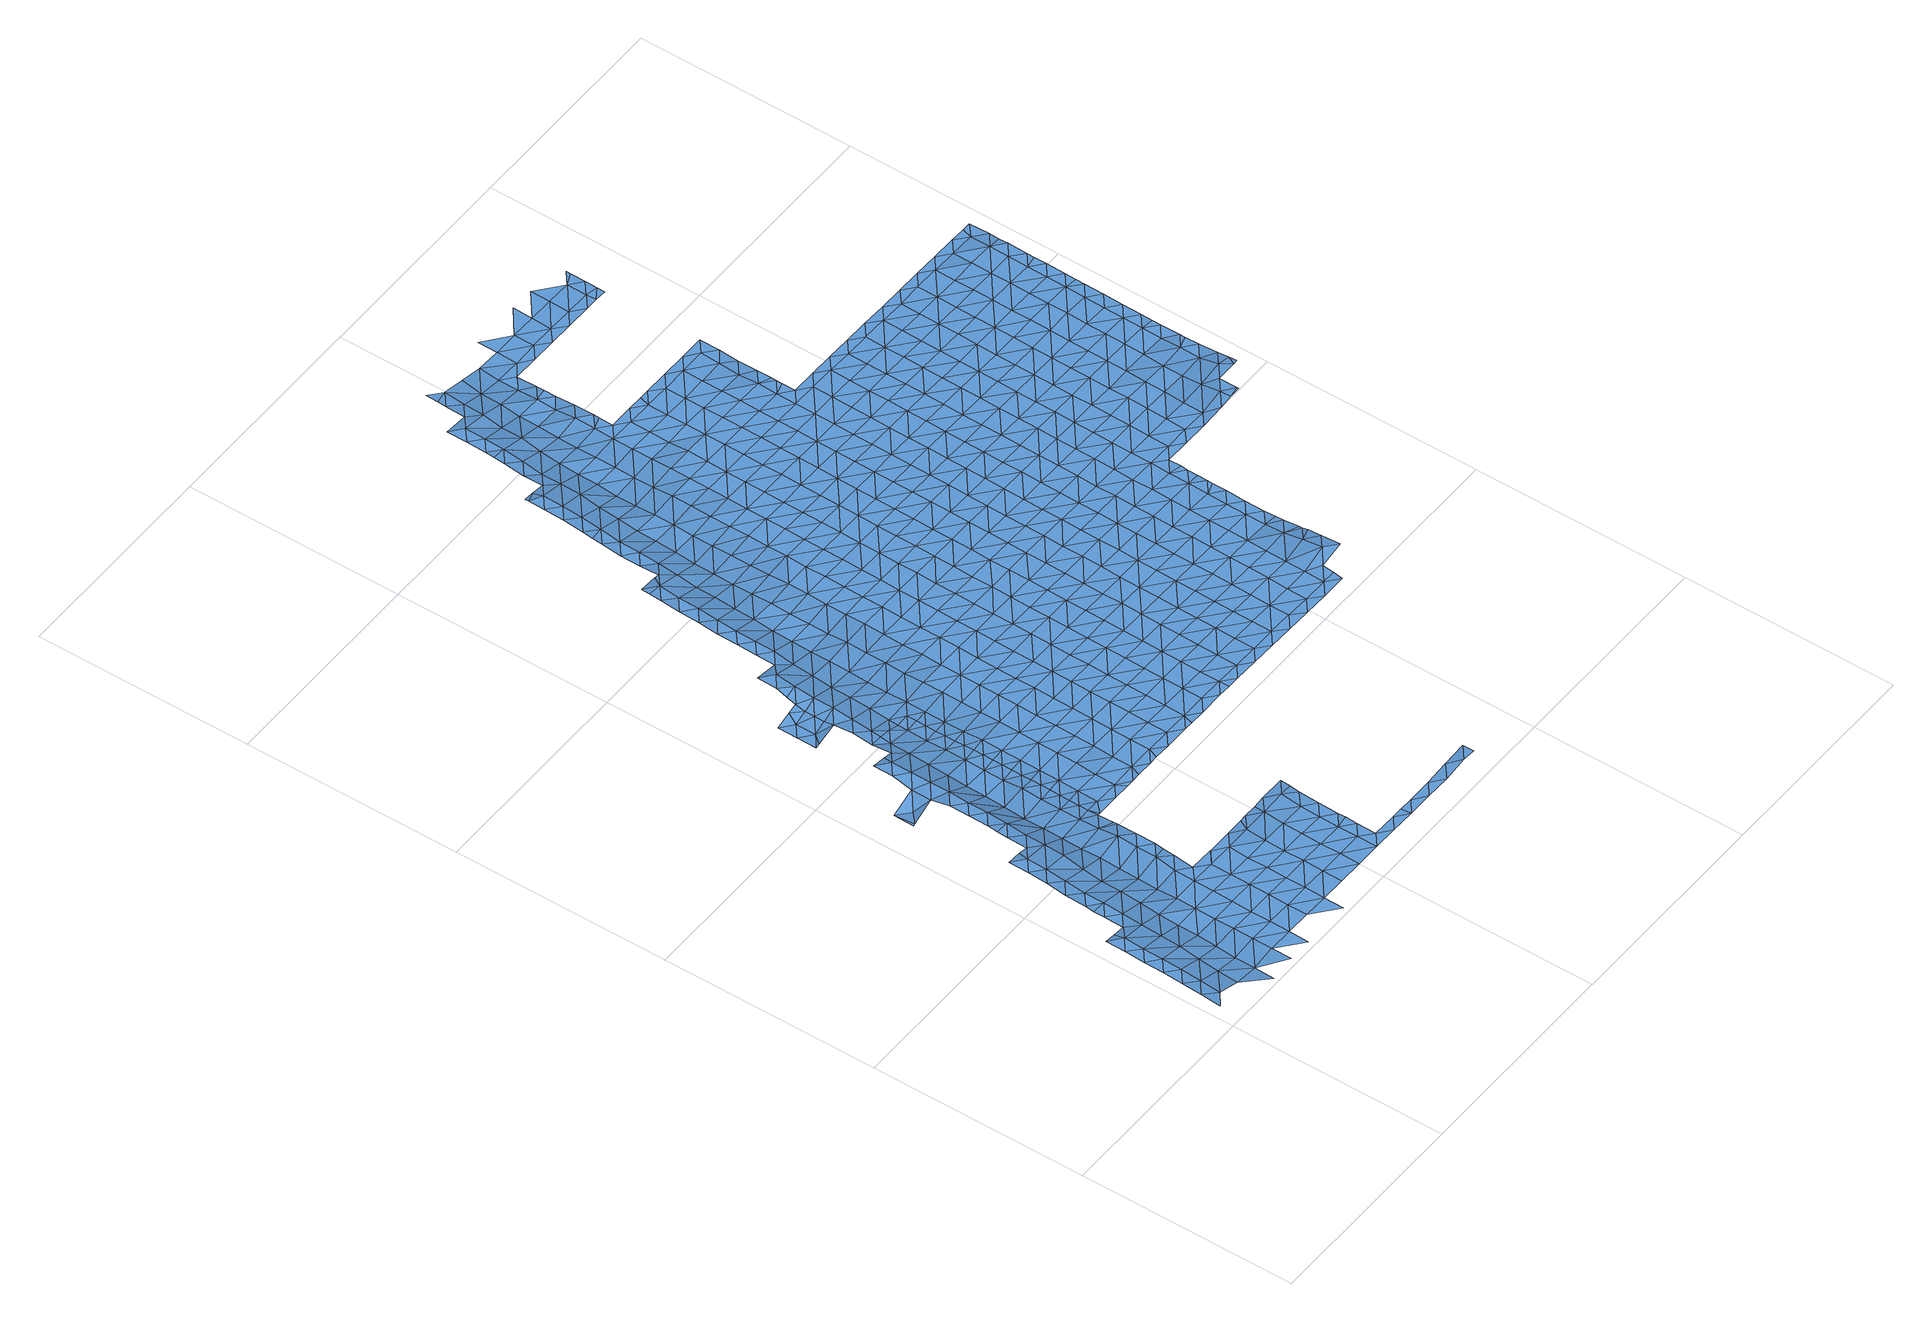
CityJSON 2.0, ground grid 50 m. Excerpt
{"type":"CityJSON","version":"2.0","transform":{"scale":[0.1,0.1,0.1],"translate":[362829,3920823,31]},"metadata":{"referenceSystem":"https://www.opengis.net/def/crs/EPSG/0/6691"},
"CityObjects":{
"waterbody1":{"type":"WaterBody","attributes":{"name":"9","class":"1140","function":"1","WaterBodyRiverFloodingRiskAttribute.description":"5","WaterBodyRiverFloodingRiskAttribute.rankOrg":"2","WaterBodyRiverFloodingRiskAttribute.adminType":"2","WaterBodyRiverFloodingRiskAttribute.scale":"L1"},"geometry":[{"type":"MultiSurface","lod":"1","boundaries":[[[0,1,2]],[[0,3,1]],[[4,1,3]],[[5,6,4]],[[5,4,3]],[[0,7,3]],[[8,6,9]],[[6,5,9]],[[8,10,11]],[[3,12,5]],[[10,8,9]],[[0,13,7]],[[5,12,9]],[[14,11,10]],[[15,11,14]],[[16,10,9]],[[3,7,12]],[[17,15,14]],[[9,12,16]],[[18,17,14]],[[16,19,10]],[[7,13,20]],[[14,10,19]],[[7,21,12]],[[13,22,20]],[[23,18,14]],[[7,20,21]],[[14,19,23]],[[16,12,24]],[[12,21,24]],[[25,18,23]],[[26,18,25]],[[27,28,16]],[[29,21,20]],[[27,16,24]],[[26,30,31]],[[32,23,19]],[[25,30,26]],[[19,16,28]],[[33,31,30]],[[28,32,19]],[[34,35,33]],[[36,25,23]],[[20,37,38]],[[21,39,24]],[[34,33,30]],[[29,20,38]],[[32,36,23]],[[40,30,25]],[[34,41,35]],[[42,35,41]],[[39,21,29]],[[27,24,43]],[[44,42,41]],[[45,29,38]],[[46,42,44]],[[47,32,28]],[[40,25,36]],[[34,30,40]],[[24,39,43]],[[28,27,47]],[[46,48,49]],[[48,46,44]],[[47,27,43]],[[50,36,32]],[[41,34,51]],[[51,34,40]],[[38,52,45]],[[41,53,44]],[[54,49,48]],[[39,29,55]],[[56,43,39]],[[57,40,36]],[[55,29,45]],[[58,48,44]],[[32,47,50]],[[41,51,53]],[[59,54,48]],[[56,39,55]],[[60,58,44]],[[43,61,47]],[[40,62,51]],[[36,50,57]],[[44,53,60]],[[61,43,56]],[[63,50,47]],[[45,64,55]],[[40,57,62]],[[59,48,58]],[[51,65,53]],[[66,64,45]],[[67,47,61]],[[68,57,50]],[[69,51,62]],[[59,70,71]],[[53,72,60]],[[70,59,58]],[[63,47,67]],[[73,61,56]],[[51,69,65]],[[56,55,74]],[[75,71,76]],[[68,50,63]],[[71,70,76]],[[77,75,76]],[[72,53,65]],[[55,64,74]],[[72,78,60]],[[61,73,67]],[[62,57,79]],[[58,60,78]],[[58,80,70]],[[81,77,76]],[[82,63,67]],[[83,77,81]],[[79,57,68]],[[56,74,73]],[[70,80,76]],[[69,62,84]],[[64,66,85]],[[86,83,81]],[[87,83,86]],[[84,62,79]],[[82,67,73]],[[68,63,88]],[[66,89,85]],[[65,90,72]],[[58,78,80]],[[82,91,63]],[[76,92,81]],[[65,69,90]],[[88,93,68]],[[74,64,94]],[[68,93,79]],[[95,87,86]],[[96,87,95]],[[90,69,84]],[[94,64,85]],[[88,63,91]],[[94,97,74]],[[72,98,78]],[[81,99,86]],[[93,100,79]],[[76,80,92]],[[73,74,97]],[[100,101,79]],[[102,96,103]],[[96,95,103]],[[84,79,101]],[[97,104,73]],[[78,105,80]],[[106,107,102]],[[86,108,95]],[[72,90,98]],[[81,92,99]],[[82,73,104]],[[84,109,90]],[[106,102,103]],[[109,84,101]],[[110,91,82]],[[80,111,92]],[[88,91,112]],[[106,113,107]],[[78,98,105]],[[105,111,80]],[[86,99,108]],[[107,113,114]],[[108,115,95]],[[116,117,85]],[[118,90,109]],[[94,85,117]],[[98,90,118]],[[82,104,119]],[[112,91,120]],[[111,121,92]],[[122,105,98]],[[103,95,123]],[[117,124,94]],[[103,125,106]],[[124,104,97]],[[110,82,119]],[[126,114,113]],[[127,98,118]],[[123,95,115]],[[122,98,127]],[[120,91,110]],[[97,94,124]],[[99,92,128]],[[122,129,105]],[[106,130,113]],[[131,119,104]],[[111,105,132]],[[92,121,128]],[[132,105,129]],[[110,133,120]],[[103,123,125]],[[126,113,134]],[[108,99,135]],[[136,110,119]],[[137,138,111]],[[111,138,121]],[[131,104,124]],[[135,99,128]],[[111,132,137]],[[106,125,130]],[[134,113,130]],[[115,108,139]],[[117,116,140]],[[141,142,121]],[[136,119,131]],[[139,108,135]],[[121,138,141]],[[136,143,110]],[[128,121,142]],[[123,144,125]],[[134,145,146]],[[123,115,144]],[[124,117,147]],[[110,143,133]],[[147,117,140]],[[148,149,128]],[[134,130,145]],[[147,150,124]],[[128,142,148]],[[135,128,149]],[[115,139,144]],[[125,151,130]],[[144,151,125]],[[131,124,150]],[[152,146,145]],[[153,154,135]],[[153,135,149]],[[143,155,133]],[[150,156,131]],[[157,145,130]],[[131,158,136]],[[139,135,154]],[[151,157,130]],[[159,152,145]],[[140,160,147]],[[161,162,139]],[[163,143,136]],[[139,162,144]],[[161,139,154]],[[158,131,156]],[[147,164,150]],[[165,166,144]],[[144,166,151]],[[155,143,167]],[[160,164,147]],[[163,167,143]],[[144,162,165]],[[159,145,168]],[[145,157,168]],[[150,169,156]],[[136,158,163]],[[170,171,151]],[[151,171,157]],[[164,169,150]],[[151,166,170]],[[172,159,168]],[[171,173,157]],[[173,174,157]],[[157,174,168]],[[167,163,175]],[[158,156,176]],[[177,163,158]],[[178,172,168]],[[174,179,168]],[[164,160,180]],[[181,180,160]],[[156,169,176]],[[182,169,164]],[[183,175,163]],[[178,168,179]],[[182,164,180]],[[177,158,176]],[[184,176,169]],[[185,169,182]],[[184,169,185]],[[183,163,186]],[[163,177,186]],[[187,180,181]],[[188,176,184]],[[177,176,188]],[[189,177,188]],[[186,177,189]],[[189,190,186]],[[183,186,191]],[[190,191,186]],[[187,181,192]],[[193,187,192]],[[193,192,194]],[[194,192,195]],[[194,195,196]],[[196,195,197]],[[196,197,198]],[[197,199,198]],[[199,200,198]],[[200,199,201]]]}]},
"waterbody2":{"type":"WaterBody","attributes":{"name":"9","class":"1140","function":"1","WaterBodyRiverFloodingRiskAttribute.description":"5","WaterBodyRiverFloodingRiskAttribute.rankOrg":"1","WaterBodyRiverFloodingRiskAttribute.adminType":"2","WaterBodyRiverFloodingRiskAttribute.scale":"L1"},"geometry":[{"type":"MultiSurface","lod":"1","boundaries":[[[202,203,102]],[[204,203,202]],[[204,202,205]],[[203,204,96]],[[203,96,102]]]}]},
"waterbody3":{"type":"WaterBody","attributes":{"name":"9","class":"1140","function":"1","WaterBodyRiverFloodingRiskAttribute.description":"5","WaterBodyRiverFloodingRiskAttribute.rankOrg":"3","WaterBodyRiverFloodingRiskAttribute.adminType":"2","WaterBodyRiverFloodingRiskAttribute.scale":"L1"},"geometry":[{"type":"MultiSurface","lod":"1","boundaries":[[[206,129,122]],[[129,206,207]],[[132,129,207]],[[137,208,138]],[[206,209,207]],[[137,132,208]],[[132,207,208]],[[141,138,210]],[[138,208,210]],[[142,141,210]],[[211,208,207]],[[212,146,213]],[[146,152,213]],[[214,215,212]],[[213,214,212]],[[148,142,216]],[[142,210,216]],[[149,148,216]],[[217,210,208]],[[207,209,211]],[[152,159,213]],[[211,217,208]],[[218,211,209]],[[219,149,216]],[[153,149,219]],[[220,221,222]],[[221,215,214]],[[220,215,221]],[[154,153,219]],[[210,223,216]],[[221,224,222]],[[161,225,162]],[[225,154,219]],[[161,154,225]],[[224,226,227]],[[228,213,159]],[[227,222,224]],[[229,223,210]],[[218,230,211]],[[229,210,217]],[[231,232,226]],[[216,233,219]],[[165,234,166]],[[165,162,234]],[[214,213,235]],[[162,225,234]],[[223,233,216]],[[230,236,211]],[[228,159,172]],[[211,236,217]],[[226,224,231]],[[237,232,231]],[[235,213,228]],[[235,238,214]],[[219,233,225]],[[170,239,171]],[[170,166,239]],[[221,214,238]],[[221,240,224]],[[241,229,217]],[[242,237,231]],[[166,234,239]],[[243,236,230]],[[244,237,242]],[[172,178,228]],[[225,245,234]],[[239,246,171]],[[236,241,217]],[[233,245,225]],[[173,246,174]],[[173,171,246]],[[224,247,231]],[[248,223,229]],[[242,249,244]],[[250,235,228]],[[247,242,231]],[[246,251,174]],[[221,238,240]],[[251,178,179]],[[250,228,178]],[[179,174,251]],[[252,233,223]],[[239,234,253]],[[236,243,254]],[[248,229,241]],[[255,238,235]],[[247,224,240]],[[253,234,245]],[[248,252,223]],[[250,178,251]],[[254,256,236]],[[246,239,257]],[[257,239,253]],[[242,258,249]],[[236,259,241]],[[255,235,250]],[[252,260,233]],[[258,242,247]],[[245,233,260]],[[261,256,254]],[[262,248,241]],[[240,238,263]],[[251,264,250]],[[263,238,255]],[[245,265,253]],[[246,257,266]],[[251,246,264]],[[259,262,241]],[[267,265,245]],[[268,249,269]],[[236,256,259]],[[249,258,269]],[[246,266,264]],[[248,270,252]],[[271,240,263]],[[245,260,267]],[[253,272,257]],[[250,273,255]],[[247,240,274]],[[262,270,248]],[[270,260,252]],[[256,261,275]],[[276,268,277]],[[268,269,277]],[[274,240,271]],[[278,279,276]],[[250,264,280]],[[255,281,263]],[[258,247,282]],[[258,283,269]],[[278,276,277]],[[272,253,265]],[[256,284,259]],[[281,271,263]],[[260,285,267]],[[250,280,273]],[[270,285,260]],[[247,274,282]],[[286,287,279]],[[266,257,288]],[[278,286,279]],[[269,289,277]],[[256,275,284]],[[288,257,272]],[[289,278,277]],[[255,273,281]],[[290,274,271]],[[258,282,283]],[[291,292,287]],[[264,266,293]],[[281,294,271]],[[262,259,295]],[[296,272,265]],[[291,287,286]],[[293,266,288]],[[295,259,284]],[[280,264,293]],[[297,267,285]],[[294,290,271]],[[290,282,274]],[[275,298,284]],[[280,299,273]],[[262,300,270]],[[265,267,296]],[[269,283,289]],[[278,301,286]],[[289,301,278]],[[302,300,262]],[[296,267,297]],[[303,288,272]],[[304,292,291]],[[302,262,295]],[[305,292,304]],[[273,306,281]],[[270,307,285]],[[280,293,299]],[[286,308,291]],[[301,308,286]],[[300,307,270]],[[298,309,284]],[[310,293,288]],[[284,309,295]],[[311,305,312]],[[283,282,313]],[[305,304,312]],[[314,311,312]],[[281,315,294]],[[285,316,297]],[[313,282,290]],[[272,296,303]],[[283,317,289]],[[273,299,306]],[[318,302,295]],[[319,296,297]],[[320,314,312]],[[310,288,303]],[[309,318,295]],[[321,299,293]],[[304,291,322]],[[323,312,304]],[[289,324,301]],[[298,325,309]],[[281,306,315]],[[315,326,294]],[[294,327,290]],[[283,313,317]],[[328,300,302]],[[291,308,322]],[[316,285,307]],[[296,319,303]],[[329,320,312]],[[330,293,310]],[[331,306,299]],[[332,309,325]],[[323,304,322]],[[290,333,313]],[[289,317,324]],[[324,334,301]],[[301,335,308]],[[336,307,300]],[[323,337,312]],[[321,293,330]],[[328,302,318]],[[297,316,319]],[[327,333,290]],[[303,338,310]],[[294,326,327]],[[312,337,329]],[[313,339,317]],[[331,299,321]],[[336,300,328]],[[315,306,331]],[[338,303,319]],[[333,339,313]],[[340,309,332]],[[339,324,317]],[[310,341,330]],[[309,342,318]],[[336,343,307]],[[338,341,310]],[[301,334,335]],[[329,344,345]],[[322,308,346]],[[316,307,343]],[[347,328,318]],[[326,315,348]],[[349,334,324]],[[350,321,330]],[[329,337,344]],[[323,322,346]],[[351,337,323]],[[308,335,346]],[[315,331,348]],[[352,353,345]],[[342,347,318]],[[347,336,328]],[[319,316,354]],[[309,340,342]],[[355,350,330]],[[350,331,321]],[[352,345,344]],[[332,356,340]],[[355,330,341]],[[316,343,354]],[[327,357,333]],[[319,358,338]],[[349,324,339]],[[334,359,335]],[[351,323,346]],[[326,348,360]],[[361,362,353]],[[327,326,357]],[[337,363,344]],[[351,363,337]],[[364,348,331]],[[336,365,343]],[[361,353,352]],[[357,326,360]],[[366,319,354]],[[347,365,336]],[[367,352,344]],[[333,368,339]],[[359,334,349]],[[369,370,362]],[[335,371,346]],[[358,319,366]],[[363,367,344]],[[372,354,343]],[[373,340,356]],[[364,331,350]],[[374,351,346]],[[375,360,348]],[[362,361,369]],[[376,370,369]],[[341,338,377]],[[339,378,349]],[[371,335,359]],[[333,357,368]],[[368,378,339]],[[342,340,373]],[[379,372,343]],[[377,338,358]],[[376,380,381]],[[367,382,352]],[[355,341,377]],[[383,375,348]],[[384,373,356]],[[354,372,366]],[[380,376,369]],[[355,385,350]],[[383,348,364]],[[343,365,379]],[[386,357,360]],[[361,352,382]],[[374,346,371]],[[378,387,349]],[[349,388,359]],[[374,389,351]],[[351,390,363]],[[391,342,373]],[[381,392,393]],[[361,394,369]],[[375,386,360]],[[392,381,380]],[[347,342,395]],[[347,396,365]],[[355,377,385]],[[397,398,393]],[[384,399,373]],[[400,361,382]],[[395,342,391]],[[395,396,347]],[[359,401,371]],[[358,366,402]],[[363,403,367]],[[364,350,404]],[[369,405,380]],[[365,396,379]],[[402,366,372]],[[368,357,386]],[[406,377,358]],[[397,393,392]],[[398,407,408]],[[388,401,359]],[[401,374,371]],[[364,409,383]],[[394,361,400]],[[349,387,388]],[[350,385,404]],[[394,405,369]],[[351,389,390]],[[399,410,373]],[[411,392,380]],[[367,412,382]],[[398,397,407]],[[413,375,383]],[[379,414,372]],[[378,368,415]],[[409,364,404]],[[416,389,374]],[[415,368,386]],[[358,402,417]],[[412,400,382]],[[378,418,387]],[[405,411,380]],[[363,390,403]],[[391,373,410]],[[401,416,374]],[[406,358,417]],[[385,377,406]],[[392,419,397]],[[420,404,385]],[[379,396,414]],[[414,421,372]],[[412,367,403]],[[422,410,399]],[[383,409,413]],[[389,423,390]],[[407,397,424]],[[378,415,418]],[[395,391,425]],[[416,423,389]],[[402,372,421]],[[425,391,410]],[[426,427,375]],[[428,385,406]],[[388,387,429]],[[430,409,404]],[[431,415,386]],[[394,400,432]],[[388,433,401]],[[419,392,411]],[[375,413,426]],[[386,375,427]],[[390,434,403]],[[432,400,412]],[[387,418,429]],[[396,395,435]],[[417,402,436]],[[420,385,428]],[[424,397,419]],[[420,430,404]],[[430,413,409]],[[436,402,421]],[[427,431,386]],[[437,406,417]],[[395,425,435]],[[396,438,414]],[[405,394,439]],[[401,440,416]],[[415,441,418]],[[439,394,432]],[[388,429,433]],[[442,443,424]],[[433,440,401]],[[444,438,396]],[[422,445,410]],[[390,423,434]],[[444,396,435]],[[439,446,405]],[[447,426,413]],[[448,417,436]],[[412,403,449]],[[450,429,418]],[[424,419,442]],[[411,405,446]],[[425,410,445]],[[403,434,449]],[[437,417,448]],[[428,406,437]],[[412,451,432]],[[441,415,431]],[[441,450,418]],[[447,413,430]],[[421,414,452]],[[421,453,436]],[[454,443,455]],[[443,442,455]],[[456,457,411]],[[447,458,426]],[[426,459,427]],[[460,461,454]],[[462,439,432]],[[416,440,463]],[[452,414,438]],[[423,416,464]],[[465,442,419]],[[453,448,436]],[[412,449,466]],[[467,425,445]],[[420,428,468]],[[411,446,456]],[[419,411,457]],[[458,459,426]],[[459,431,427]],[[422,469,445]],[[468,428,437]],[[461,460,470]],[[433,429,450]],[[435,425,471]],[[472,430,420]],[[460,454,455]],[[434,423,464]],[[451,412,466]],[[416,463,464]],[[457,465,419]],[[471,425,467]],[[444,435,471]],[[473,446,439]],[[474,438,444]],[[475,476,470]],[[477,455,442]],[[478,437,448]],[[460,475,470]],[[479,472,420]],[[421,452,453]],[[480,441,431]],[[479,420,468]],[[440,433,481]],[[482,447,430]],[[449,434,483]],[[453,478,448]],[[484,466,449]],[[462,432,451]],[[481,433,450]],[[483,434,464]],[[485,467,445]],[[486,452,438]],[[487,488,476]],[[489,468,437]],[[474,444,471]],[[472,482,430]],[[482,458,447]],[[485,445,469]],[[463,440,490]],[[474,486,438]],[[480,431,459]],[[491,450,441]],[[473,439,462]],[[490,440,481]],[[456,446,473]],[[476,475,487]],[[477,442,465]],[[484,449,483]],[[460,455,477]],[[492,471,467]],[[484,493,466]],[[494,479,468]],[[489,437,478]],[[485,492,467]],[[464,463,495]],[[496,459,458]],[[452,497,453]],[[498,441,480]],[[451,466,493]],[[499,462,451]],[[457,456,500]],[[475,460,501]],[[450,502,481]],[[463,490,495]],[[457,503,465]],[[501,460,477]],[[456,473,500]],[[504,452,486]],[[505,496,458]],[[496,480,459]],[[491,441,498]],[[494,468,489]],[[506,472,479]],[[505,458,482]],[[483,464,507]],[[488,487,508]],[[485,469,509]],[[507,464,495]],[[487,475,510]],[[474,471,511]],[[512,486,474]],[[497,452,504]],[[497,513,453]],[[465,514,477]],[[483,515,484]],[[513,489,478]],[[451,493,499]],[[511,471,492]],[[499,516,462]],[[517,506,479]],[[462,518,473]],[[506,482,472]],[[457,500,503]],[[519,498,480]],[[475,501,510]],[[517,479,494]],[[502,520,481]],[[520,495,490]],[[521,515,483]],[[478,453,513]],[[450,491,502]],[[521,483,507]],[[490,481,520]],[[477,522,501]],[[512,474,511]],[[523,505,482]],[[465,503,514]],[[508,487,524]],[[514,522,477]],[[525,485,509]],[[485,526,492]],[[487,510,524]],[[512,527,486]],[[486,528,504]],[[519,480,496]],[[513,529,489]],[[530,499,493]],[[489,531,494]],[[518,462,516]],[[506,523,482]],[[526,511,492]],[[527,528,486]],[[493,484,530]],[[529,531,489]],[[531,517,494]],[[500,473,532]],[[504,528,497]],[[491,498,533]],[[501,534,510]],[[507,495,535]],[[536,521,507]],[[537,508,524]],[[533,498,519]],[[538,508,537]],[[532,473,518]],[[535,495,520]],[[523,539,505]],[[505,540,496]],[[484,515,530]],[[499,541,516]],[[542,512,511]],[[543,544,538]],[[485,525,526]],[[503,500,545]],[[539,540,505]],[[540,519,496]],[[546,513,497]],[[543,547,544]],[[509,548,525]],[[501,522,549]],[[502,491,550]],[[510,551,524]],[[543,538,537]],[[550,491,533]],[[531,552,517]],[[553,518,516]],[[517,554,506]],[[545,500,532]],[[536,507,535]],[[514,503,545]],[[555,522,514]],[[521,556,515]],[[541,499,530]],[[536,556,521]],[[501,549,534]],[[542,511,526]],[[541,553,516]],[[552,554,517]],[[554,523,506]],[[512,557,527]],[[545,555,514]],[[513,546,529]],[[542,557,512]],[[497,528,558]],[[559,533,519]],[[560,532,518]],[[540,561,519]],[[562,526,525]],[[502,550,563]],[[551,564,524]],[[520,502,565]],[[564,543,537]],[[522,566,549]],[[510,534,551]],[[567,539,523]],[[527,568,528]],[[497,558,546]],[[561,559,519]],[[559,550,533]],[[565,502,563]],[[537,524,564]],[[530,515,569]],[[546,570,529]],[[529,571,531]],[[554,567,523]],[[572,545,532]],[[535,573,536]],[[525,548,562]],[[535,520,573]],[[574,558,528]],[[515,556,569]],[[549,575,534]],[[530,576,541]],[[577,542,526]],[[518,553,560]],[[560,572,532]],[[522,555,566]],[[562,578,526]],[[579,563,550]],[[531,571,552]],[[527,557,568]],[[545,580,555]],[[520,565,573]],[[567,581,539]],[[539,582,540]],[[583,530,569]],[[578,577,526]],[[584,553,541]],[[577,557,542]],[[573,585,536]],[[536,586,556]],[[575,549,566]],[[587,543,564]],[[572,588,545]],[[581,582,539]],[[582,561,540]],[[548,589,562]],[[529,570,571]],[[580,590,555]],[[528,568,574]],[[585,586,536]],[[574,591,558]],[[576,530,583]],[[579,550,559]],[[571,592,552]],[[552,593,554]],[[555,594,566]],[[590,594,555]],[[545,588,580]],[[556,586,569]],[[551,534,595]],[[546,558,591]],[[595,534,575]],[[596,568,557]],[[595,597,551]],[[554,593,567]],[[598,575,566]],[[591,599,546]],[[584,541,576]],[[560,553,584]],[[582,600,561]],[[561,601,559]],[[602,578,562]],[[563,579,603]],[[564,551,597]],[[565,563,604]],[[598,566,594]],[[589,602,562]],[[605,557,577]],[[600,601,561]],[[601,579,559]],[[604,563,603]],[[552,592,593]],[[573,565,604]],[[567,606,581]],[[583,569,607]],[[570,546,608]],[[598,609,575]],[[572,560,610]],[[593,606,567]],[[611,580,588]],[[612,577,578]],[[610,560,584]],[[596,557,605]],[[613,614,564]],[[574,568,596]],[[572,615,588]],[[569,586,607]],[[608,546,599]],[[595,575,609]],[[610,615,572]],[[616,603,579]],[[564,597,613]],[[587,564,614]],[[617,597,595]],[[576,583,618]],[[571,570,619]],[[620,584,576]],[[606,621,581]],[[581,622,582]],[[618,583,607]],[[601,616,579]],[[623,605,577]],[[573,604,624]],[[585,573,625]],[[595,609,626]],[[619,570,608]],[[592,571,619]],[[627,611,588]],[[628,574,596]],[[617,595,626]],[[589,629,602]],[[578,602,612]],[[630,604,603]],[[591,574,631]],[[582,622,600]],[[573,624,625]],[[632,596,605]],[[633,597,617]],[[586,585,634]],[[599,591,631]],[[576,618,620]],[[620,635,584]],[[593,592,636]],[[613,597,637]],[[584,638,610]],[[588,615,627]],[[574,628,631]],[[577,612,623]],[[629,639,602]],[[640,624,604]],[[641,612,602]],[[581,621,622]],[[637,597,633]],[[607,586,634]],[[642,618,607]],[[630,603,616]],[[592,619,636]],[[635,638,584]],[[639,641,602]],[[585,625,634]],[[622,643,600]],[[600,644,601]],[[645,615,610]],[[637,646,613]],[[647,619,608]],[[606,593,648]],[[649,611,627]],[[605,623,632]],[[599,631,650]],[[608,599,647]],[[651,620,618]],[[601,644,616]],[[640,604,630]],[[593,636,648]],[[638,645,610]],[[642,607,634]],[[652,623,612]],[[614,613,646]],[[628,596,653]],[[641,652,612]],[[647,599,650]],[[642,651,618]],[[621,606,654]],[[615,655,627]],[[656,631,628]],[[657,636,619]],[[596,632,653]],[[625,624,658]],[[653,659,628]],[[600,643,644]],[[658,624,640]],[[606,648,654]],[[645,655,615]],[[660,646,637]],[[644,661,616]],[[620,662,635]],[[616,663,630]],[[649,627,664]],[[631,656,650]],[[652,665,623]],[[663,640,630]],[[623,666,632]],[[614,646,667]],[[634,625,668]],[[619,647,669]],[[668,625,658]],[[621,654,670]],[[627,655,664]],[[622,621,671]],[[672,642,634]],[[662,620,651]],[[665,666,623]],[[635,673,638]],[[666,653,632]],[[656,628,659]],[[657,619,669]],[[648,636,657]],[[671,621,670]],[[643,622,671]],[[641,674,652]],[[675,654,648]],[[672,651,642]],[[650,676,647]],[[616,661,663]],[[663,677,640]],[[638,678,645]],[[640,679,658]],[[634,668,680]],[[635,662,673]],[[646,681,667]],[[682,650,656]],[[647,676,669]],[[683,648,657]],[[677,679,640]],[[679,668,658]],[[672,634,680]],[[674,684,652]],[[643,671,685]],[[644,643,686]],[[651,687,662]],[[688,689,653]],[[690,691,667]],[[646,660,681]],[[672,687,651]],[[665,652,684]],[[638,673,678]],[[675,648,683]],[[678,692,645]],[[670,654,675]],[[659,689,656]],[[686,643,685]],[[650,682,676]],[[661,644,686]],[[664,655,693]],[[653,666,688]],[[681,690,667]],[[659,653,689]],[[694,680,668]],[[695,671,670]],[[676,696,669]],[[697,673,662]],[[669,698,657]],[[665,699,666]],[[700,699,665]],[[700,665,684]],[[679,694,668]],[[687,697,662]],[[701,693,655]],[[655,645,701]],[[660,702,681]],[[699,703,666]],[[704,670,675]],[[689,705,656]],[[706,688,666]],[[707,678,673]],[[663,708,677]],[[661,686,709]],[[663,661,708]],[[645,692,701]],[[682,656,705]],[[680,710,672]],[[698,669,696]],[[697,707,673]],[[683,657,698]],[[695,670,704]],[[685,671,695]],[[666,703,706]],[[708,661,709]],[[711,710,680]],[[705,712,682]],[[698,713,683]],[[714,692,678]],[[683,715,675]],[[711,680,694]],[[716,688,706]],[[708,717,677]],[[677,718,679]],[[702,719,681]],[[681,719,690]],[[689,688,720]],[[720,688,716]],[[686,685,721]],[[701,722,693]],[[721,685,695]],[[676,682,723]],[[679,718,694]],[[697,687,724]],[[689,725,705]],[[714,678,707]],[[723,682,712]],[[687,672,726]],[[696,676,723]],[[725,689,720]],[[715,683,713]],[[704,675,715]],[[709,686,727]],[[719,728,690]],[[697,729,707]],[[730,729,697]],[[730,697,724]],[[677,717,718]],[[701,692,731]],[[715,732,704]],[[704,733,695]],[[734,719,702]],[[672,710,726]],[[686,721,727]],[[724,687,726]],[[728,735,690]],[[718,736,694]],[[694,737,711]],[[738,722,701]],[[739,705,725]],[[729,740,707]],[[692,714,731]],[[712,705,739]],[[741,714,707]],[[708,709,742]],[[698,743,713]],[[736,737,694]],[[696,723,744]],[[698,696,743]],[[711,737,710]],[[695,745,721]],[[709,727,742]],[[741,707,740]],[[712,746,723]],[[747,746,712]],[[738,701,731]],[[747,712,739]],[[733,704,732]],[[748,731,714]],[[696,744,743]],[[717,708,749]],[[746,750,723]],[[751,744,723]],[[752,726,710]],[[708,742,749]],[[714,741,748]],[[724,726,753]],[[745,695,733]],[[727,721,745]],[[718,717,754]],[[751,723,750]],[[719,755,728]],[[715,756,732]],[[754,717,749]],[[713,743,757]],[[715,713,756]],[[758,722,738]],[[745,759,727]],[[727,760,742]],[[752,753,726]],[[738,731,761]],[[710,737,762]],[[719,734,763]],[[764,744,751]],[[731,748,761]],[[743,744,765]],[[765,744,764]],[[713,757,756]],[[736,718,766]],[[761,758,738]],[[752,710,762]],[[766,718,754]],[[755,767,728]],[[719,763,755]],[[760,727,759]],[[749,742,760]],[[737,736,768]],[[768,736,766]],[[732,756,769]],[[733,732,770]],[[737,771,762]],[[763,734,772]],[[760,773,749]],[[749,774,754]],[[757,743,775]],[[743,765,775]],[[732,769,770]],[[745,776,759]],[[777,753,752]],[[745,733,776]],[[737,768,771]],[[774,749,773]],[[778,763,772]],[[766,754,774]],[[763,779,755]],[[733,770,776]],[[752,762,780]],[[765,781,775]],[[757,775,782]],[[756,757,783]],[[774,784,766]],[[785,777,752]],[[779,767,755]],[[762,771,780]],[[783,757,782]],[[769,756,783]],[[786,778,772]],[[784,787,766]],[[787,771,768]],[[760,788,773]],[[785,752,780]],[[759,776,789]],[[760,759,788]],[[768,766,787]],[[790,782,775]],[[763,778,779]],[[770,769,791]],[[759,789,788]],[[769,783,791]],[[773,792,774]],[[771,793,780]],[[785,794,777]],[[775,781,790]],[[795,796,786]],[[797,783,782]],[[778,786,796]],[[798,793,771]],[[790,799,782]],[[774,792,784]],[[770,791,800]],[[796,801,778]],[[776,770,802]],[[780,793,785]],[[778,801,779]],[[773,788,803]],[[771,787,798]],[[799,797,782]],[[802,770,800]],[[789,776,802]],[[804,787,784]],[[805,791,783]],[[781,806,790]],[[773,803,792]],[[792,804,784]],[[807,779,801]],[[808,779,807]],[[809,798,787]],[[785,810,794]],[[789,802,811]],[[788,789,812]],[[804,809,787]],[[785,793,810]],[[813,799,790]],[[805,783,797]],[[800,791,805]],[[806,813,790]],[[812,789,811]],[[803,788,812]],[[814,802,800]],[[798,815,793]],[[809,815,798]],[[792,803,816]],[[817,797,799]],[[818,800,805]],[[813,819,799]],[[820,810,793]],[[803,812,816]],[[821,813,806]],[[819,817,799]],[[794,810,822]],[[814,800,818]],[[811,802,814]],[[823,805,797]],[[824,812,811]],[[804,825,809]],[[792,816,826]],[[804,792,825]],[[793,815,827]],[[817,823,797]],[[823,818,805]],[[820,793,827]],[[828,811,814]],[[810,820,822]],[[792,826,825]],[[824,811,828]],[[829,814,818]],[[830,813,821]],[[816,831,826]],[[815,832,827]],[[816,812,831]],[[809,825,833]],[[815,809,832]],[[834,829,818]],[[829,828,814]],[[831,812,824]],[[834,818,823]],[[819,813,835]],[[819,836,817]],[[809,833,832]],[[830,821,837]],[[822,820,838]],[[839,824,828]],[[813,830,835]],[[820,827,840]],[[825,841,833]],[[817,842,823]],[[826,831,843]],[[825,826,841]],[[827,832,840]],[[844,830,837]],[[836,842,817]],[[842,834,823]],[[819,835,836]],[[839,828,829]],[[820,845,838]],[[846,831,824]],[[826,843,841]],[[833,847,832]],[[848,835,830]],[[845,820,840]],[[844,848,830]],[[837,849,844]],[[850,829,834]],[[851,824,839]],[[842,852,834]],[[853,840,832]],[[833,841,847]],[[852,850,834]],[[846,824,851]],[[843,831,846]],[[854,836,835]],[[853,845,840]],[[855,839,829]],[[856,835,848]],[[832,847,857]],[[854,842,836]],[[838,845,858]],[[850,855,829]],[[855,851,839]],[[841,843,859]],[[853,832,857]],[[859,843,846]],[[860,847,841]],[[861,856,848]],[[853,862,845]],[[854,835,856]],[[863,852,842]],[[845,862,858]],[[864,846,851]],[[865,841,859]],[[854,863,842]],[[847,860,857]],[[860,841,865]],[[866,851,855]],[[867,859,846]],[[863,868,852]],[[852,869,850]],[[870,871,856]],[[856,871,854]],[[856,861,870]],[[870,861,872]],[[864,851,866]],[[853,857,873]],[[874,858,862]],[[850,875,855]],[[871,876,854]],[[857,860,873]],[[853,877,862]],[[854,876,863]],[[869,852,868]],[[869,875,850]],[[875,866,855]],[[867,846,864]],[[865,859,867]],[[878,877,853]],[[879,860,865]],[[878,853,873]],[[876,880,863]],[[877,874,862]],[[863,881,868]],[[880,881,863]],[[882,865,867]],[[883,873,860]],[[875,884,866]],[[866,885,864]],[[881,886,868]],[[868,886,869]],[[884,885,866]],[[879,865,882]],[[879,883,860]],[[883,878,873]],[[864,887,867]],[[888,889,869]],[[869,889,875]],[[888,869,886]],[[887,882,867]],[[878,890,877]],[[891,884,875]],[[883,890,878]],[[889,891,875]],[[874,877,892]],[[887,864,885]],[[893,879,882]],[[887,893,882]],[[894,892,877]],[[895,885,884]],[[890,894,877]],[[895,884,891]],[[896,883,879]],[[893,897,879]],[[898,887,885]],[[895,898,885]],[[897,896,879]],[[883,899,890]],[[900,893,887]],[[901,900,887]],[[901,887,898]],[[896,899,883]],[[890,899,894]],[[902,897,893]],[[892,894,903]],[[902,893,900]],[[904,896,897]],[[902,905,897]],[[905,904,897]],[[906,894,899]],[[903,894,906]],[[907,899,896]],[[904,907,896]],[[908,906,899]],[[909,903,906]],[[910,908,899]],[[910,899,907]],[[911,909,906]],[[908,911,906]]]}]},
"waterbody4":{"type":"WaterBody","attributes":{"name":"9","class":"1140","function":"1","WaterBodyRiverFloodingRiskAttribute.description":"5","WaterBodyRiverFloodingRiskAttribute.rankOrg":"1","WaterBodyRiverFloodingRiskAttribute.adminType":"2","WaterBodyRiverFloodingRiskAttribute.scale":"L1"},"geometry":[{"type":"MultiSurface","lod":"1","boundaries":[[[215,912,913]],[[220,912,215]],[[220,222,912]],[[227,914,222]],[[227,915,914]],[[915,227,226]],[[222,914,912]],[[916,913,912]],[[914,917,912]],[[917,916,912]],[[915,918,914]],[[918,917,914]]]}]}
},
"vertices":[
[38,59,33],[10,83,36],[9,37,33],[39,105,37],[11,129,39],[39,152,40],[11,175,41],[95,105,18],[12,221,41],[40,198,41],[41,244,41],[13,268,42],[96,151,23],[95,58,14],[42,290,42],[14,314,42],[97,197,29],[39,313,39],[70,313,35],[98,243,29],[152,58,7],[152,104,7],[151,11,7],[98,289,32],[153,150,10],[99,336,34],[71,359,35],[154,196,13],[154,242,13],[209,103,15],[100,382,36],[71,383,35],[155,289,15],[72,405,36],[100,428,36],[72,452,39],[156,335,18],[208,10,15],[208,57,15],[210,149,14],[156,381,22],[101,474,41],[73,498,43],[210,195,13],[102,521,45],[265,56,15],[74,544,45],[211,242,13],[103,567,45],[75,590,45],[212,288,12],[157,427,22],[264,10,15],[158,473,27],[109,590,42],[266,102,15],[266,148,14],[212,334,10],[159,566,38],[131,589,40],[159,520,36],[267,194,14],[213,380,10],[269,287,14],[322,101,15],[215,473,11],[322,55,16],[268,241,14],[269,333,15],[214,426,10],[160,612,38],[132,636,40],[215,519,9],[324,194,14],[323,147,15],[132,659,41],[161,658,41],[133,682,43],[216,565,9],[270,379,24],[217,611,9],[161,705,44],[325,240,14],[133,728,43],[271,426,24],[378,54,16],[162,751,42],[134,774,42],[297,310,14],[378,8,16],[271,472,27],[325,286,14],[217,657,8],[298,356,19],[379,100,16],[163,797,43],[135,821,30],[380,146,15],[272,518,19],[218,704,11],[298,382,22],[299,402,24],[135,867,30],[164,843,42],[381,193,14],[273,564,15],[164,889,42],[136,913,41],[219,750,12],[299,448,25],[382,285,15],[273,610,15],[353,309,14],[165,936,40],[137,959,40],[220,796,12],[435,53,16],[436,99,16],[300,494,23],[381,239,14],[354,309,14],[274,657,14],[301,541,18],[220,842,15],[437,146,16],[221,889,17],[172,959,34],[300,502,22],[275,703,16],[301,564,17],[222,935,19],[437,192,15],[301,587,17],[411,308,15],[194,958,30],[276,749,11],[438,238,15],[302,610,17],[302,633,16],[276,795,11],[492,52,17],[303,656,17],[303,679,18],[439,284,17],[277,841,12],[222,981,19],[194,1004,24],[493,99,17],[303,702,18],[304,725,16],[493,145,16],[278,888,10],[223,1004,22],[304,749,16],[304,772,16],[451,307,17],[494,191,16],[278,934,8],[495,237,16],[251,1004,17],[549,51,18],[305,795,16],[305,818,16],[496,283,20],[549,98,18],[305,841,16],[306,864,14],[467,307,18],[279,980,8],[550,144,16],[306,887,13],[306,910,12],[279,1003,9],[307,933,11],[307,957,11],[497,306,19],[551,190,16],[552,236,16],[308,1003,11],[308,980,11],[577,74,18],[605,51,18],[578,120,17],[524,306,21],[579,167,16],[579,148,17],[552,283,23],[634,73,17],[580,213,16],[580,259,20],[581,282,21],[581,305,23],[662,50,17],[660,73,17],[691,72,17],[719,49,18],[748,72,18],[776,48,19],[804,71,24],[832,47,28],[861,70,28],[861,44,28],
[79,868,5],[107,844,5],[82,821,7],[78,821,5],
[307,541,18],[330,563,19],[330,610,19],[358,540,19],[331,656,20],[386,562,19],[195,1051,28],[223,1027,26],[224,1073,29],[196,1097,22],[332,702,20],[387,609,19],[398,539,20],[332,748,20],[196,1120,18],[225,1120,32],[196,1143,18],[388,701,22],[225,1166,32],[333,794,20],[197,1189,23],[197,1166,18],[280,1026,9],[388,655,22],[414,539,20],[226,1212,36],[198,1210,30],[389,747,22],[334,841,20],[281,1073,12],[443,562,21],[198,1236,39],[281,1119,15],[334,887,16],[282,1165,15],[444,608,21],[227,1258,40],[435,539,21],[199,1282,40],[390,793,22],[335,933,13],[283,1211,18],[444,654,23],[255,1281,30],[337,1025,12],[336,979,13],[445,700,23],[390,840,23],[471,538,22],[337,1072,10],[500,561,23],[391,886,22],[283,1257,23],[500,607,23],[446,746,23],[492,538,22],[501,653,23],[338,1118,10],[393,978,21],[447,839,24],[392,932,21],[447,793,23],[256,1327,29],[284,1304,29],[502,699,23],[339,1164,10],[448,885,23],[394,1071,17],[339,1210,12],[528,537,23],[257,1373,30],[285,1350,29],[285,1396,30],[257,1420,31],[393,1025,20],[395,1117,17],[340,1257,9],[341,1303,11],[556,560,24],[503,746,24],[286,1442,32],[258,1466,35],[449,931,23],[342,1349,11],[396,1209,18],[287,1488,36],[259,1512,36],[449,977,23],[395,1163,17],[557,606,24],[504,838,24],[503,792,24],[585,536,24],[450,1024,22],[559,698,24],[342,1395,15],[558,652,24],[505,884,23],[288,1535,36],[260,1558,39],[451,1070,22],[559,745,24],[343,1441,17],[613,559,24],[505,930,23],[260,1584,41],[288,1581,42],[397,1256,13],[260,1604,42],[451,1116,22],[560,791,24],[398,1302,12],[614,605,24],[561,837,24],[304,1604,37],[507,1023,23],[344,1488,19],[344,1534,19],[398,1348,12],[606,536,24],[452,1162,22],[453,1209,22],[615,651,23],[317,1604,35],[506,977,23],[508,1069,23],[641,535,24],[454,1255,21],[399,1394,13],[400,1441,11],[615,698,24],[345,1580,26],[561,883,24],[454,1301,21],[670,558,25],[562,930,23],[671,604,25],[616,744,24],[346,1626,30],[318,1650,31],[400,1487,10],[671,651,24],[508,1115,23],[455,1347,21],[564,1022,23],[401,1533,10],[346,1672,32],[318,1696,32],[617,790,24],[563,976,23],[698,535,25],[510,1208,23],[618,882,24],[456,1393,20],[509,1161,23],[347,1719,32],[319,1742,36],[402,1579,10],[564,1068,23],[672,697,24],[617,836,24],[403,1625,13],[510,1254,23],[348,1765,39],[319,1764,39],[456,1440,18],[674,789,24],[727,557,25],[457,1486,15],[566,1161,23],[320,1788,42],[619,929,24],[511,1300,23],[673,743,24],[349,1811,44],[321,1835,46],[403,1672,16],[565,1114,23],[728,534,25],[620,975,24],[566,1207,23],[512,1346,23],[512,1393,22],[458,1532,15],[459,1578,13],[727,603,25],[349,1857,47],[321,1881,47],[405,1764,21],[728,650,24],[729,696,24],[350,1904,47],[322,1919,47],[755,534,24],[404,1718,16],[513,1439,23],[674,835,24],[459,1625,13],[620,1021,24],[405,1810,26],[676,928,24],[345,1927,44],[322,1927,47],[621,1067,24],[783,556,24],[406,1856,33],[460,1671,14],[622,1114,24],[730,742,25],[567,1253,23],[514,1485,22],[675,882,24],[568,1299,23],[407,1903,33],[677,1020,24],[730,788,25],[811,533,24],[515,1531,22],[379,1926,39],[784,603,24],[622,1160,24],[623,1206,24],[676,974,24],[569,1345,23],[678,1066,24],[624,1252,23],[461,1717,14],[569,1392,23],[515,1577,21],[785,649,24],[731,835,25],[732,927,25],[786,741,25],[461,1763,11],[570,1438,23],[625,1298,23],[407,1949,33],[379,1972,38],[786,695,24],[840,555,24],[462,1809,10],[678,1113,24],[732,881,25],[516,1624,20],[625,1345,23],[517,1716,21],[787,787,25],[788,834,25],[380,2019,43],[408,1995,40],[463,1856,14],[463,1902,14],[679,1159,24],[680,1205,24],[409,2041,45],[381,2044,44],[518,1762,16],[571,1484,23],[571,1530,23],[464,1948,16],[517,1670,20],[841,602,24],[733,973,25],[868,532,24],[381,2065,45],[842,648,24],[735,1066,24],[519,1808,14],[842,694,24],[410,2088,45],[382,2111,46],[465,1994,21],[788,880,25],[734,1019,25],[681,1251,24],[626,1391,23],[735,1112,24],[572,1577,22],[573,1623,23],[897,555,24],[843,740,24],[410,2134,47],[382,2157,47],[789,926,25],[627,1437,23],[682,1344,24],[898,601,24],[573,1669,23],[790,972,25],[627,1483,23],[737,1204,24],[844,833,24],[681,1298,24],[574,1715,23],[520,1855,14],[466,2040,30],[683,1390,24],[520,1901,14],[844,787,24],[736,1158,24],[791,1065,25],[628,1529,23],[439,2156,41],[925,531,23],[466,2087,30],[898,647,24],[899,693,24],[845,879,24],[521,1947,13],[629,1622,23],[575,1761,22],[791,1019,25],[576,1808,20],[737,1250,24],[683,1436,24],[629,1576,23],[522,1993,12],[792,1111,25],[467,2133,38],[954,554,23],[954,600,23],[900,739,24],[900,786,24],[846,925,25],[630,1668,23],[847,971,25],[576,1854,19],[738,1297,24],[523,2086,15],[684,1482,24],[685,1529,24],[468,2179,38],[440,2203,42],[793,1157,25],[793,1203,25],[631,1714,23],[955,646,23],[468,2225,44],[440,2221,43],[577,1900,19],[902,878,24],[440,2249,44],[982,530,22],[522,2040,15],[739,1343,24],[524,2132,20],[847,1018,25],[632,1761,23],[848,1064,25],[578,1946,20],[686,1575,24],[956,692,24],[901,832,24],[795,1296,25],[632,1807,20],[794,1250,25],[1010,553,22],[739,1389,24],[524,2178,21],[740,1435,24],[578,1992,22],[849,1110,25],[957,739,24],[686,1621,24],[903,924,25],[903,971,25],[633,1853,20],[741,1482,24],[957,785,24],[579,2039,15],[688,1713,24],[1012,645,23],[1011,599,22],[795,1342,25],[606,1923,19],[849,1156,25],[850,1202,25],[687,1667,24],[688,1760,23],[742,1528,24],[742,1574,24],[525,2224,31],[634,1899,20],[1038,529,22],[606,1955,20],[958,831,24],[904,1017,24],[905,1063,24],[606,1969,21],[580,2085,15],[1013,738,24],[581,2131,12],[607,2015,20],[959,877,24],[851,1249,25],[852,1295,25],[1067,552,23],[796,1388,24],[797,1434,24],[1013,692,24],[905,1109,24],[743,1620,24],[959,923,24],[608,2061,15],[689,1806,22],[662,1922,20],[1068,598,23],[581,2177,12],[582,2224,16],[690,1852,21],[852,1341,25],[609,2108,14],[744,1666,24],[960,970,24],[744,1713,24],[906,1155,24],[907,1202,24],[1069,644,22],[798,1481,24],[798,1527,24],[608,2088,15],[690,1898,21],[1014,784,24],[1095,528,23],[853,1387,25],[1015,830,24],[1069,691,23],[609,2152,12],[799,1573,24],[745,1759,23],[961,1016,24],[609,2154,12],[746,1805,22],[1096,549,26],[854,1434,25],[1096,575,31],[800,1619,24],[908,1248,25],[908,1294,25],[747,1851,20],[638,2176,13],[1016,923,24],[961,1062,24],[697,1921,20],[1015,876,24],[800,1666,24],[1125,597,44],[1070,737,24],[962,1108,24],[747,1897,20],[1071,829,24],[1018,1015,24],[854,1480,25],[1071,783,24],[666,2153,14],[909,1340,25],[801,1712,24],[910,1386,25],[719,1921,20],[1125,644,37],[1126,690,27],[639,2223,14],[855,1526,25],[1017,969,24],[963,1155,24],[964,1201,24],[856,1618,25],[802,1758,24],[1153,574,44],[1019,1107,24],[1073,922,24],[910,1433,25],[803,1804,22],[911,1479,25],[856,1572,25],[695,2176,15],[1072,876,24],[1018,1061,24],[1153,620,40],[964,1247,24],[965,1293,24],[857,1665,24],[1127,736,22],[1127,782,22],[695,2222,16],[639,2269,14],[803,1850,22],[776,1920,21],[912,1525,25],[1020,1200,24],[1074,968,24],[858,1711,24],[1074,1014,23],[1154,666,32],[1154,653,35],[804,1897,22],[723,2152,15],[1154,674,31],[1020,1154,24],[1128,828,22],[1155,712,25],[859,1757,24],[966,1386,25],[966,1339,24],[913,1618,25],[912,1571,25],[1129,875,22],[1075,1060,24],[859,1803,21],[1076,1107,24],[1155,730,24],[967,1432,25],[968,1478,25],[751,2175,15],[1155,759,22],[1021,1246,24],[833,1919,23],[1130,921,23],[886,1687,24],[1156,805,22],[914,1664,25],[1022,1292,24],[752,2221,16],[887,1734,24],[886,1720,24],[860,1850,24],[1076,1153,24],[1077,1199,24],[779,2151,15],[753,2267,16],[969,1524,25],[969,1570,25],[861,1896,24],[1157,851,22],[887,1744,24],[887,1780,23],[1022,1339,24],[1131,1013,23],[1130,967,23],[1078,1245,24],[1158,897,22],[1157,884,22],[888,1826,22],[1023,1385,24],[1158,919,23],[1158,944,23],[971,1663,25],[943,1686,25],[1024,1431,25],[809,2220,16],[1132,1106,23],[1132,1060,23],[889,1918,24],[1078,1291,24],[1079,1338,24],[889,1872,24],[970,1617,25],[808,2174,16],[1159,960,23],[1159,990,23],[1025,1477,25],[810,2266,16],[1025,1523,25],[1133,1152,23],[1134,1198,23],[1026,1570,24],[836,2150,16],[1080,1384,24],[1081,1430,24],[1188,1012,23],[1135,1244,23],[999,1686,25],[865,2173,16],[866,2219,16],[1027,1616,24],[1216,989,23],[1188,1059,24],[1189,1105,24],[1081,1476,24],[1027,1662,24],[866,2150,16],[1082,1523,24],[1136,1337,23],[1135,1291,23],[1244,1012,23],[1190,1151,24],[1137,1429,23],[1083,1615,24],[1056,1685,24],[893,2149,16],[893,2166,16],[1246,1104,25],[1083,1569,24],[1245,1058,24],[1191,1197,24],[894,2196,16],[1191,1244,23],[1137,1383,23],[1138,1475,23],[1247,1150,25],[1273,988,23],[894,2231,16],[894,2242,16],[1139,1522,23],[1084,1661,24],[1192,1290,23],[1193,1336,23],[1301,1011,23],[1248,1243,24],[1139,1568,23],[1193,1382,23],[1303,1103,24],[1247,1196,25],[1302,1057,22],[1141,1660,23],[1329,987,29],[1113,1684,24],[1303,1149,24],[1249,1335,24],[1195,1475,23],[1194,1428,23],[1140,1614,24],[1249,1289,24],[1305,1242,25],[1358,1010,35],[1250,1381,24],[1196,1567,23],[1196,1521,23],[1304,1196,26],[1359,1056,26],[1359,1102,22],[1361,987,33],[1170,1683,23],[1305,1288,25],[1197,1613,23],[1252,1474,23],[1360,1148,22],[1251,1427,24],[1386,990,35],[1198,1659,23],[1307,1380,26],[1252,1520,23],[1387,1033,34],[1386,986,35],[1362,1241,25],[1306,1334,25],[1361,1195,25],[1254,1612,23],[1416,1101,26],[1362,1287,25],[1415,1055,37],[1253,1566,23],[1226,1682,23],[1308,1427,26],[1309,1519,25],[1433,1032,36],[1254,1659,23],[1417,1148,26],[1364,1380,26],[1308,1473,25],[1363,1333,25],[1364,1426,26],[1418,1194,23],[1418,1240,24],[1444,1051,35],[1444,1078,31],[1443,1032,37],[1310,1565,24],[1283,1681,23],[1419,1286,23],[1445,1124,26],[1311,1658,23],[1310,1611,24],[1366,1518,25],[1445,1156,25],[1446,1170,24],[1365,1472,25],[1366,1564,24],[1420,1332,23],[1420,1379,24],[1446,1216,23],[1421,1425,25],[1447,1237,23],[1447,1263,24],[1367,1611,24],[1448,1309,23],[1340,1680,22],[1422,1471,24],[1368,1657,22],[1448,1355,24],[1423,1564,24],[1422,1517,24],[1449,1401,24],[1424,1610,24],[1450,1448,24],[1449,1422,24],[1451,1494,24],[1397,1680,22],[1451,1540,24],[1451,1522,24],[1425,1656,21],[1452,1586,24],[1453,1632,22],[1432,1679,21],[1452,1608,23],[1453,1679,21],
[168,1120,5],[149,1098,8],[168,1167,5],[176,1190,16],[139,1098,5],[140,1144,5],[140,1190,5]
]}
